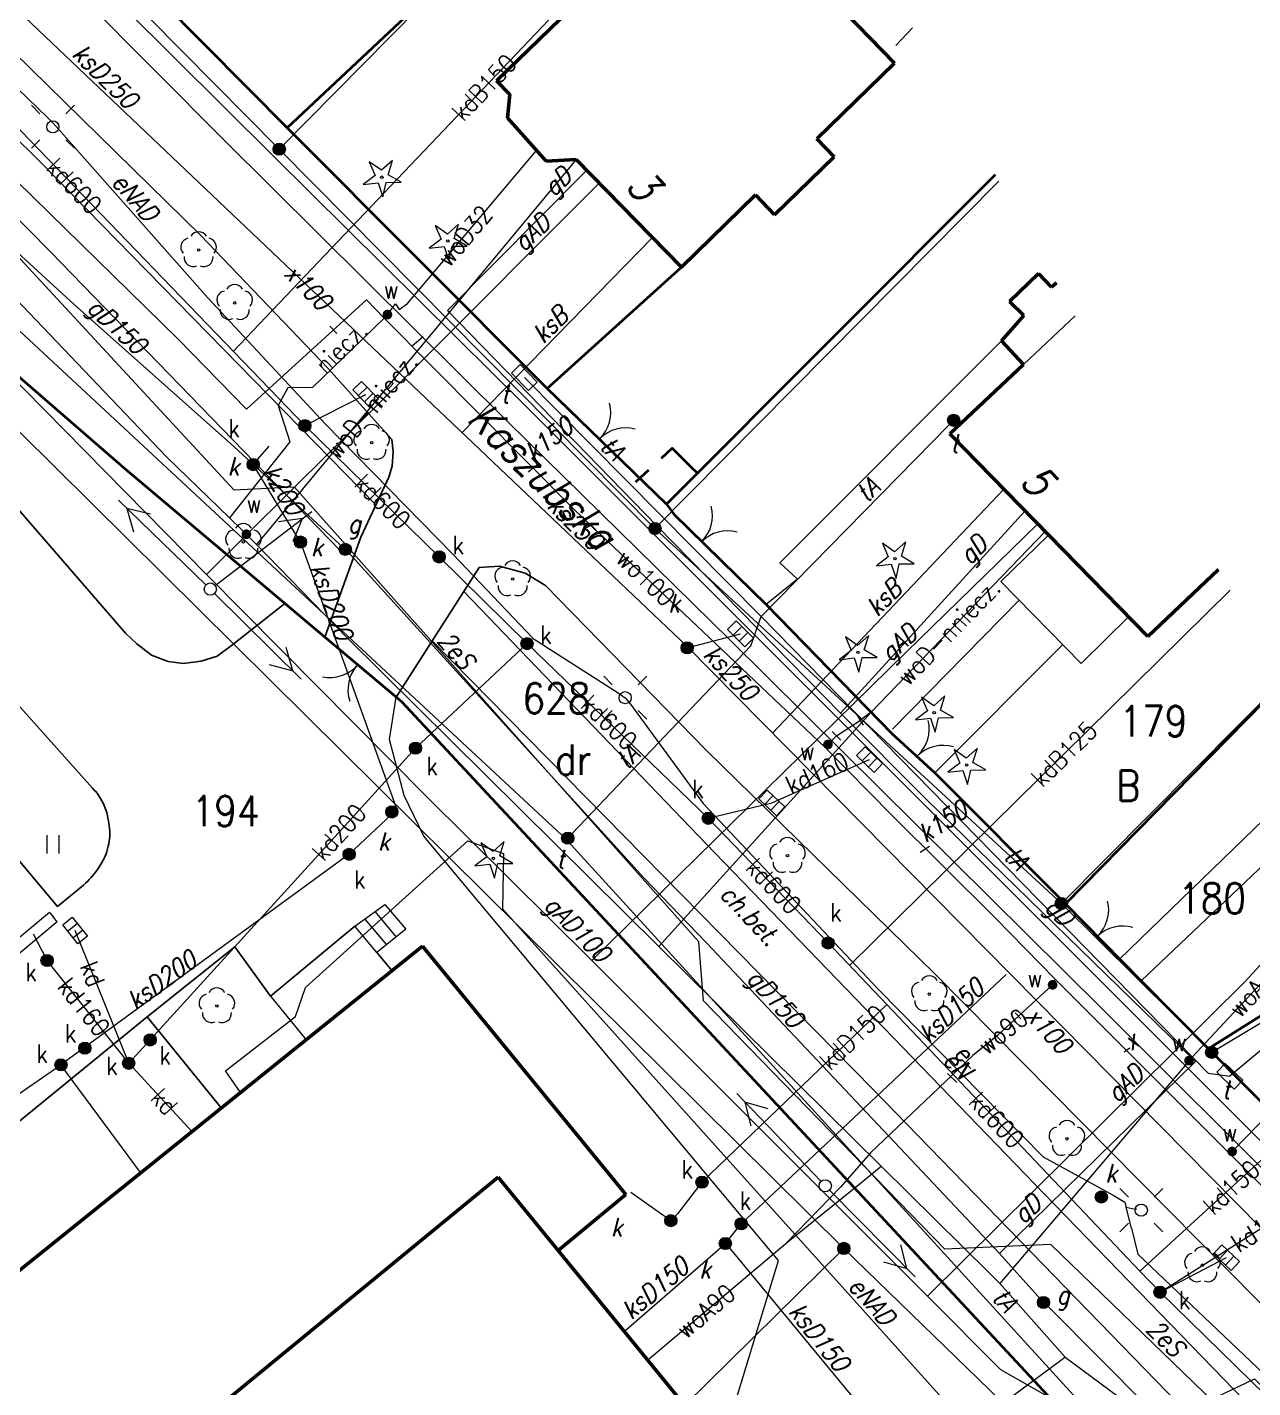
# Model space of a CAD drawing. Header units: metres. Extents: x 6548154 to 6548408, y 5572968 to 5573189.
# Drawn here: x 6548313 to 6548363.3, y 5573103.5 to 5573159.4 of the extents above; entities that cross this region are included whole.
import ezdxf
from ezdxf.enums import TextEntityAlignment as Align

# ---------------------------------------------------------------- set-up
doc = ezdxf.new("R2010")
doc.units = ezdxf.units.M
doc.header["$MEASUREMENT"] = 0
for name, color, linetype, lineweight in [('346-Wiata  taras odkryty na podporach - obrys', 7, 'Continuous', 15), ('505-Opis i rzędna włazu kwadratowego-SK', 7, 'Continuous', 15), ('905-Brama w ogrodzeniu', 7, 'Continuous', 15), ('EGBADR_O - Numer porządkowy', 7, 'Continuous', 15), ('EGBB01 - Budynek', 7, 'Continuous', 15), ('EGBC - Część budynku wyodrębniona ze względu na liczbę kondygnacji naziemnych', 7, 'Continuous', 15), ('EGBD - Działka ewidencyjna', 7, 'Continuous', 15), ('EGBD_O - Działka ewidencyjna', 7, 'Continuous', 15), ('EGBP04 - Punkt graniczny stabilizowany trwale dokładny', 7, 'Continuous', 15), ('EGBS - Schody', 7, 'Continuous', 15), ('EGBU_O - Użytek gruntowy', 7, 'Continuous', 15), ('KTCR - Chodnik', 7, 'Continuous', 15), ('KTJZ - Jezdnia', 7, 'Continuous', 15), ('KTKR - Krawężnik', 7, 'Continuous', 15), ('KTOK - Ogrodzenie trwałe', 7, 'Continuous', 15), ('KTUL01 - Nazwa ulicy', 7, 'Continuous', 15), ('OBOP01 - Drzewo iglaste', 7, 'Continuous', 15), ('OBOP02 - Drzewo liściaste', 7, 'Continuous', 15), ('PTTU - Trawnik', 7, 'Continuous', 15), ('PTTU - Trawnik - pojedynczy', 7, 'Continuous', 15), ('SUPE - Przewód elektroenergetyczny', 7, 'Continuous', 15), ('SUPE_O - Przewód elektroenergetyczny - opis', 7, 'Continuous', 15), ('SUPE_O - Przewód elektroenergetyczny niskiego napięcia', 7, 'Continuous', 15), ('SUPG - Przewód gazowy', 7, 'Continuous', 15), ('SUPG_O - Przewód gazowy - opis', 7, 'Continuous', 15), ('SUPK - Przewód kanalizacyjny', 7, 'Continuous', 15), ('SUPK_O - Przewód kanalizacyjny - opis', 7, 'Continuous', 15), ('SUPT - Przewód telekomunikacyjny', 7, 'Continuous', 15), ('SUPT_O - Przewód telekomunikacyjny - opis', 7, 'Continuous', 15), ('SUPW - Przewód wodociągowy', 7, 'Continuous', 15), ('SUPW_O - Przewód wodociągowy - opis', 7, 'Continuous', 15), ('SUPZ - Przewód niezidentyfikowany', 7, 'Continuous', 15), ('SUSM01 - Latarnia', 7, 'Continuous', 15), ('SUSM04_E - Słup', 7, 'Continuous', 15), ('SUUS05 - Kratka ściekowa', 7, 'Continuous', 15), ('SUUS06 - Odwodnienie liniowe', 7, 'Continuous', 15), ('SUUS17 - Szafa telekomunikacyjna', 7, 'Continuous', 15), ('SUUS22_G - Właz - opis', 7, 'Continuous', 15), ('SUUS22_G - Właz okrągły', 7, 'Continuous', 15), ('SUUS22_K - Właz - opis', 7, 'Continuous', 15), ('SUUS22_K - Właz okrągły', 7, 'Continuous', 15), ('SUUS22_T - Właz - opis', 7, 'Continuous', 15), ('SUUS22_T - Właz okrągły', 7, 'Continuous', 15), ('SUUS25_W - Zasuwa lub zawór', 7, 'Continuous', 15), ('SUUS25_W - Zasuwa lub zawór - opis', 7, 'Continuous', 15), ('SUXW - Punkt zmiany cech lub źródła danych o położeniu przewodu', 7, 'Continuous', 15)]:
    doc.layers.add(name, color=color, linetype=linetype, lineweight=lineweight)
doc.styles.get("Standard").update_dxf_attribs({"font": 'txt.shx', "width": 0.75})

# ---------------------------------------------------------------- blocks, each defined once
blk = doc.blocks.new('905')
at = {"color": 0, "linetype": 'Continuous', "lineweight": 15}
for centre, start, end in [((-1.5, 0), 0, 60), ((1.5, 0), 120, 180)]:
    blk.add_arc(centre, 1.5, start, end, dxfattribs=at)
blk = doc.blocks.new('EGBP04_02')
at = {"layer": 'EGBP04 - Punkt graniczny stabilizowany trwale dokładny', "linetype": 'Continuous', "lineweight": 18}
h = blk.add_hatch(color=7, dxfattribs=at)
edge = h.paths.add_edge_path()
edge.add_arc((0, 0), 0.5, 0, 360)
at = {"layer": 'EGBP04 - Punkt graniczny stabilizowany trwale dokładny', "color": 96, "linetype": 'Continuous', "lineweight": 18}
blk.add_circle((0, 0), 0.5, dxfattribs=at)
blk = doc.blocks.new('PTTU04j')
at = {"layer": 'PTTU - Trawnik - pojedynczy', "color": 7, "linetype": 'Continuous', "lineweight": 18}
for p, q in [((-0.5, 0.75), (-0.5, -0.75)), ((0.5, 0.75), (0.5, -0.75))]:
    blk.add_line(p, q, dxfattribs=at)
blk = doc.blocks.new('OBOP02_01')
at = {"layer": 'OBOP02 - Drzewo liściaste', "color": 96, "linetype": 'Continuous', "lineweight": 18}
blk.add_circle((0, 0), 0.1, dxfattribs=at)
for centre, start, end in [((0, 0.75), 30.14713, 149.85287), ((-0.713292, 0.231763), 102.14713, 221.85287), ((0.713292, 0.231763), 318.14713, 77.85287), ((-0.440839, -0.606763), 174.14713, 293.85287), ((0.440839, -0.606763), 246.14713, 5.85287)]:
    blk.add_arc(centre, 0.75, start, end, dxfattribs=at)
blk = doc.blocks.new('SUSM01')
at = {"layer": 'SUSM01 - Latarnia', "color": 7, "linetype": 'Continuous', "lineweight": 18}
for p, q in [((-1.767767, 1.767767), (-1.06066, 1.06066)), ((1.06066, 1.06066), (1.767767, 1.767767)), ((-1.767767, -1.767767), (-1.06066, -1.06066)), ((1.06066, -1.06066), (1.767767, -1.767767))]:
    blk.add_line(p, q, dxfattribs=at)
blk.add_circle((0, 0), 0.5, dxfattribs=at)
blk = doc.blocks.new('SUSM04_E')
at = {"layer": 'SUSM04_E - Słup', "color": 7, "linetype": 'Continuous', "lineweight": 18}
blk.add_circle((0, 0), 0.5, dxfattribs=at)
blk = doc.blocks.new('OBOP01_01')
at = {"layer": 'OBOP01 - Drzewo iglaste', "color": 96, "linetype": 'Continuous', "lineweight": 18, "flags": 128}
blk.add_lwpolyline([(0.884136, 1.380501), (-0.030797, 0.563971), (-1.031722, 1.272469), (-0.550182, 0.144665), (-1.525693, -0.598437), (-0.307362, -0.458824), (0.088436, -1.619499), (0.354882, -0.422491), (1.581168, -0.415753), (0.525277, 0.207879), (0.884136, 1.380501)], close=True, dxfattribs=at)
at = {"layer": 'OBOP01 - Drzewo iglaste', "color": 96, "linetype": 'Continuous', "lineweight": 18}
blk.add_circle((0, 0), 0.1, dxfattribs=at)
blk = doc.blocks.new('SUUS05')
at = {"layer": 'SUUS05 - Kratka ściekowa', "color": 7, "linetype": 'Continuous', "lineweight": 18, "flags": 128}
blk.add_lwpolyline([(1, 0.5), (1, -0.5), (-1, -0.5), (-1, 0.5), (1, 0.5)], close=True, dxfattribs=at)
for points in [[(-0.35, 0.5), (-0.35, -0.5)], [(0.35, 0.5), (0.35, -0.5)]]:
    blk.add_lwpolyline(points, dxfattribs=at)
blk = doc.blocks.new('SUPE04')
at = {"layer": 'SUPE_O - Przewód elektroenergetyczny niskiego napięcia', "color": 1, "linetype": 'Continuous', "lineweight": 18}
for p, q in [((0.5, 0), (10.5, 0)), ((9.532051, 0), (7.8, 1)), ((7.8, -1), (9.532051, 0))]:
    blk.add_line(p, q, dxfattribs=at)
blk = doc.blocks.new('SUUS22_01')
at = {"layer": 'SUUS22_K - Właz okrągły', "linetype": 'Continuous', "lineweight": 18}
h = blk.add_hatch(color=7, dxfattribs=at)
edge = h.paths.add_edge_path()
edge.add_arc((0, 0), 0.5, 0, 360)
at = {"layer": 'SUUS22_K - Właz okrągły', "color": 7, "linetype": 'Continuous', "lineweight": 18}
blk.add_circle((0, 0), 0.5, dxfattribs=at)
blk = doc.blocks.new('SUUS25')
at = {"layer": 'SUUS25_W - Zasuwa lub zawór', "linetype": 'Continuous', "lineweight": 15}
h = blk.add_hatch(color=7, dxfattribs=at)
edge = h.paths.add_edge_path()
edge.add_arc((0, 0), 0.4, 0, 360)
blk = doc.blocks.new('SUXX_01_2')
at = {"layer": 'SUXW - Punkt zmiany cech lub źródła danych o położeniu przewodu', "color": 7, "linetype": 'Continuous', "lineweight": 18}
blk.add_line((0, -0.5), (0, 0.5), dxfattribs=at)
blk = doc.blocks.new('SUUS22_01_2')
at = {"layer": 'SUUS22_T - Właz okrągły', "linetype": 'Continuous', "lineweight": 18}
h = blk.add_hatch(color=7, dxfattribs=at)
edge = h.paths.add_edge_path()
edge.add_arc((0, 0), 0.5, 0, 360)
at = {"layer": 'SUUS22_T - Właz okrągły', "color": 7, "linetype": 'Continuous', "lineweight": 18}
blk.add_circle((0, 0), 0.5, dxfattribs=at)
blk = doc.blocks.new('SUUS17_01')
at = {"layer": 'SUUS17 - Szafa telekomunikacyjna', "color": 7, "linetype": 'Continuous', "lineweight": 18}
for p, q in [((1, 0.5), (-1, 0.5)), ((-1, 0.5), (-1, -0.5)), ((1, -0.5), (1, 0.5)), ((-1, -0.5), (1, -0.5))]:
    blk.add_line(p, q, dxfattribs=at)
blk = doc.blocks.new('SUUS22_01_3')
at = {"layer": 'SUUS22_G - Właz okrągły', "linetype": 'Continuous', "lineweight": 18}
h = blk.add_hatch(color=7, dxfattribs=at)
edge = h.paths.add_edge_path()
edge.add_arc((0, 0), 0.5, 0, 360)
at = {"layer": 'SUUS22_G - Właz okrągły', "color": 7, "linetype": 'Continuous', "lineweight": 18}
blk.add_circle((0, 0), 0.5, dxfattribs=at)

msp = doc.modelspace()

# ---------------------------------------------------------------- linework, layer by layer
at = {"layer": '346-Wiata  taras odkryty na podporach - obrys', "color": 7, "linetype": 'Continuous', "lineweight": 18, "flags": 128}
msp.add_lwpolyline([(6548352.93, 5573136.62), (6548354.9, 5573138.54), (6548358.17, 5573135.17), (6548356.22, 5573133.26), (6548352.93, 5573136.62)], close=True, dxfattribs=at)
at = {"layer": 'EGBB01 - Budynek', "color": 7, "linetype": 'Continuous', "lineweight": 50, "flags": 128}
for points in [[(6548332.23, 5573157.18), (6548341, 5573165.69)], [(6548341, 5573165.69), (6548348.56, 5573157.9)], [(6548348.56, 5573157.9), (6548345.37, 5573154.8)], [(6548332.78, 5573156.61), (6548332.23, 5573157.18)], [(6548332.68, 5573155.66), (6548332.78, 5573156.61)], [(6548334.26, 5573153.88), (6548332.68, 5573155.66)], [(6548345.37, 5573154.8), (6548346.09, 5573154.06)], [(6548335.49, 5573153.95), (6548334.26, 5573153.88)], [(6548339.82, 5573149.53), (6548335.49, 5573153.95)], [(6548346.09, 5573154.06), (6548343.64, 5573151.68)], [(6548342.86, 5573152.49), (6548339.82, 5573149.53)], [(6548343.64, 5573151.68), (6548342.86, 5573152.49)], [(6548353.28, 5573148.11), (6548354.47, 5573149.26)], [(6548354.47, 5573149.26), (6548355.01, 5573148.71)], [(6548355.01, 5573148.71), (6548355.205, 5573148.885)], [(6548353.87, 5573147.54), (6548353.28, 5573148.11)], [(6548352.95, 5573146.5), (6548353.87, 5573147.54)], [(6548353.86, 5573145.53), (6548352.95, 5573146.5)], [(6548350.83, 5573142.68), (6548353.86, 5573145.53)], [(6548358.96, 5573134.36), (6548350.83, 5573142.68)], [(6548361.859, 5573137.108), (6548358.96, 5573134.36)], [(6548291.46, 5573091.3), (6548329.19, 5573121.65)], [(6548329.19, 5573121.65), (6548337.53, 5573111.45)], [(6548332.3, 5573112.17), (6548318.61, 5573100.93)], [(6548332.3, 5573112.17), (6548318.61, 5573100.93)], [(6548334.76, 5573109.15), (6548332.3, 5573112.17)], [(6548334.76, 5573109.15), (6548332.3, 5573112.17)], [(6548337.53, 5573111.45), (6548334.76, 5573109.15)], [(6548361.71, 5573076.15), (6548334.76, 5573109.15)]]:
    msp.add_lwpolyline(points, dxfattribs=at)
at = {"layer": 'EGBC - Część budynku wyodrębniona ze względu na liczbę kondygnacji naziemnych', "color": 7, "linetype": 'Continuous', "lineweight": 18, "flags": 128}
msp.add_lwpolyline([(6548353.86, 5573145.53), (6548355.973, 5573147.527)], dxfattribs=at)
at = {"layer": 'EGBD - Działka ewidencyjna', "color": 96, "linetype": 'Continuous', "lineweight": 18, "flags": 128}
for points in [[(6548341.62, 5573172.93), (6548323.31, 5573154.37)], [(6548307.34, 5573170.51), (6548323.31, 5573154.37)], [(6548299.39, 5573155.89), (6548346.48, 5573109.24)], [(6548323.31, 5573154.37), (6548338.73, 5573138.8)], [(6548352.849, 5573153.057), (6548338.73, 5573138.8)], [(6548338.73, 5573138.8), (6548355.41, 5573123.4)], [(6548364.456, 5573132.512), (6548355.41, 5573123.4)], [(6548355.41, 5573123.4), (6548361.58, 5573117.29)], [(6548370.156, 5573122.424), (6548361.58, 5573117.29)], [(6548361.58, 5573117.29), (6548365.22, 5573113.71)], [(6548346.48, 5573109.24), (6548304.49, 5573067.86)], [(6548346.48, 5573109.24), (6548375.06, 5573081.49)]]:
    msp.add_lwpolyline(points, dxfattribs=at)
at = {"layer": 'EGBS - Schody', "color": 7, "linetype": 'Continuous', "lineweight": 18}
for p, q in [((6548326.41, 5573122.47), (6548327.64, 5573123.36)), ((6548327.24, 5573123.06), (6548328.11, 5573122.02)), ((6548327.64, 5573123.36), (6548328.5, 5573122.35)), ((6548326.41, 5573122.47), (6548322.95, 5573119.6)), ((6548327.32, 5573121.39), (6548326.41, 5573122.47)), ((6548327.95, 5573120.64), (6548326.41, 5573122.47)), ((6548326.82, 5573122.76), (6548327.71, 5573121.71)), ((6548328.5, 5573122.35), (6548327.32, 5573121.39)), ((6548324.41, 5573117.8), (6548327.95, 5573120.64)), ((6548322.95, 5573119.6), (6548324.41, 5573117.8))]:
    msp.add_line(p, q, dxfattribs=at)
at = {"layer": 'KTCR - Chodnik', "color": 7, "linetype": 'Continuous', "lineweight": 18, "flags": 128}
for points in [[(6548291.863, 5573174.152), (6548292.04, 5573174.03), (6548295.34, 5573171.72), (6548298.56, 5573168.9), (6548305.98, 5573161.28), (6548313.51, 5573153.84), (6548327.28, 5573139.77)], [(6548325.81, 5573137.89), (6548313.93, 5573150.14), (6548296.17, 5573168.16), (6548294.85, 5573169.36), (6548292.89, 5573170.86), (6548289.521, 5573173.309)], [(6548349.295, 5573159.346), (6548348.61, 5573158.63)], [(6548355.205, 5573148.885), (6548355.01, 5573148.71), (6548354.47, 5573149.26), (6548353.28, 5573148.11), (6548353.87, 5573147.54), (6548352.95, 5573146.5), (6548343.85, 5573137.39), (6548344.58, 5573136.71), (6548343.3, 5573135.68), (6548339.51, 5573139.38), (6548339.21, 5573139.8), (6548352.698, 5573153.322)], [(6548330.89, 5573136.21), (6548341.18, 5573125.49), (6548354.31, 5573111.89), (6548365.5, 5573100.34), (6548377.37, 5573087.28)], [(6548348.48, 5573130.56), (6548353.68, 5573135.85)], [(6548380.57, 5573082.07), (6548371.84, 5573090.9), (6548347.68, 5573115.77), (6548329.58, 5573134.18)], [(6548350.22, 5573128.76), (6548355.47, 5573134.03)], [(6548357.8, 5573121.12), (6548366.266, 5573129.308)], [(6548366.961, 5573128.079), (6548358.68, 5573120.22)]]:
    msp.add_lwpolyline(points, dxfattribs=at)
at = {"layer": 'KTJZ - Jezdnia', "color": 7, "linetype": 'Continuous', "lineweight": 18, "flags": 128}
for points in [[(6548341.89, 5573102.45), (6548343.8, 5573108.74), (6548329.25, 5573126.17), (6548328.44, 5573127.83), (6548327.83, 5573130.14), (6548328.11, 5573131.87), (6548323.54, 5573135.72), (6548321.41, 5573134.04), (6548320.76, 5573133.56), (6548320.11, 5573133.35), (6548319.37, 5573133.26), (6548318.75, 5573133.33), (6548318.07, 5573133.6), (6548317.47, 5573134.06), (6548317, 5573134.5), (6548301.18, 5573152.76), (6548293.07, 5573146.09), (6548277.32, 5573133.2)], [(6548282.16, 5573089.56), (6548317.89, 5573118.75), (6548321.49, 5573121.62), (6548322.95, 5573119.6), (6548326.41, 5573122.47), (6548327.64, 5573123.36), (6548328.5, 5573122.35), (6548327.32, 5573121.39), (6548327.95, 5573120.64), (6548329.19, 5573121.65), (6548337.53, 5573111.45), (6548334.76, 5573109.15), (6548341.19, 5573101.34)]]:
    msp.add_lwpolyline(points, dxfattribs=at)
at = {"layer": 'KTKR - Krawężnik', "color": 7, "linetype": 'Continuous', "lineweight": 25, "flags": 128}
for points in [[(6548299.504, 5573176.904), (6548303.59, 5573173.33), (6548308.05, 5573168.97), (6548312.88, 5573164.22), (6548323.09, 5573154.07)], [(6548294.163, 5573174.981), (6548296.28, 5573173.38), (6548299.74, 5573170.5), (6548304.55, 5573166.16), (6548308.61, 5573162.12), (6548312.42, 5573158.36), (6548320.08, 5573150.84), (6548325.32, 5573145.36), (6548327.93, 5573142.45), (6548327.98, 5573141.95), (6548327.94, 5573141.35), (6548327.81, 5573140.9), (6548326.66, 5573138.44)], [(6548366.77, 5573110.47), (6548354.66, 5573122.58), (6548333.56, 5573143.7), (6548323.09, 5573154.07)], [(6548323.54, 5573135.72), (6548321.41, 5573134.04), (6548320.76, 5573133.56), (6548320.11, 5573133.35), (6548319.37, 5573133.26), (6548318.75, 5573133.33), (6548318.07, 5573133.6), (6548317.47, 5573134.06), (6548317, 5573134.5), (6548301.18, 5573152.76), (6548293.07, 5573146.09), (6548277.32, 5573133.2)], [(6548326.66, 5573138.44), (6548325.18, 5573134.33)], [(6548328.11, 5573131.87), (6548331.51, 5573137.19), (6548332.35, 5573137.25), (6548333.4, 5573136.96), (6548334.24, 5573136.46), (6548340.84, 5573129.68), (6548350.22, 5573120.51), (6548365.84, 5573104.71), (6548380.11, 5573090.03), (6548382.52, 5573087.64), (6548385.16, 5573085.1), (6548396.69, 5573073.43), (6548398.93, 5573071.18), (6548399.407, 5573070.653)], [(6548311.2, 5573133.11), (6548315.65, 5573128.14), (6548315.65, 5573128.14), (6548315.72, 5573128.06), (6548315.79, 5573127.98), (6548315.86, 5573127.89), (6548315.92, 5573127.8), (6548315.98, 5573127.71), (6548316.03, 5573127.62), (6548316.08, 5573127.52), (6548316.13, 5573127.42), (6548316.17, 5573127.32), (6548316.2, 5573127.22), (6548316.23, 5573127.12), (6548316.26, 5573127.01), (6548316.28, 5573126.91), (6548316.3, 5573126.8), (6548316.32, 5573126.7), (6548316.33, 5573126.59), (6548316.34, 5573126.48), (6548316.35, 5573126.38), (6548316.35, 5573126.27), (6548316.35, 5573126.17), (6548316.34, 5573126.06), (6548316.33, 5573125.95), (6548316.31, 5573125.85), (6548316.29, 5573125.75), (6548316.26, 5573125.64), (6548316.23, 5573125.54), (6548316.2, 5573125.44), (6548316.16, 5573125.34), (6548316.11, 5573125.24), (6548316.07, 5573125.15), (6548316.02, 5573125.06), (6548315.96, 5573124.97), (6548315.9, 5573124.88), (6548315.85, 5573124.79), (6548315.78, 5573124.7), (6548315.72, 5573124.62), (6548315.65, 5573124.54), (6548315.58, 5573124.46), (6548315.51, 5573124.38), (6548315.44, 5573124.3), (6548315.36, 5573124.23), (6548315.28, 5573124.16), (6548314.21, 5573123.28), (6548311.08, 5573127)], [(6548322.95, 5573119.6), (6548321.49, 5573121.62), (6548317.89, 5573118.75), (6548320.93, 5573115.01)], [(6548317.89, 5573118.75), (6548282.16, 5573089.56)]]:
    msp.add_lwpolyline(points, dxfattribs=at)
at = {"layer": 'KTOK - Ogrodzenie trwałe', "color": 7, "linetype": 'Continuous', "lineweight": 35, "flags": 128}
for points in [[(6548323.64, 5573155.24), (6548341.913, 5573172.411)], [(6548307.93, 5573170.85), (6548313.11, 5573165.76), (6548317.35, 5573161.57), (6548318.43, 5573160.49), (6548323.71, 5573155.17), (6548334.31, 5573144.54)], [(6548299.2, 5573156.41), (6548308.83, 5573148.31), (6548317.01, 5573141.22), (6548324.9, 5573134.58), (6548328.33, 5573131.69)], [(6548352.698, 5573153.322), (6548339.21, 5573139.8), (6548334.31, 5573144.54)], [(6548334.31, 5573144.54), (6548339.82, 5573149.53)], [(6548339, 5573141.68), (6548339.44, 5573142.09), (6548340.22, 5573141.32), (6548340.45, 5573141.09)], [(6548337.94, 5573140.71), (6548338.48, 5573141.21)], [(6548343.3, 5573135.68), (6548342.1, 5573136.84)], [(6548343.3, 5573135.68), (6548348.47, 5573130.37)], [(6548355.58, 5573123.39), (6548364.486, 5573132.459)], [(6548328.33, 5573131.69), (6548375.06, 5573081.49)], [(6548348.47, 5573130.37), (6548350.22, 5573128.76), (6548355.58, 5573123.39)], [(6548355.58, 5573123.39), (6548358.69, 5573120.23), (6548364.29, 5573114.56), (6548367.77, 5573111.5)], [(6548361.44, 5573117.43), (6548369.956, 5573122.778)]]:
    msp.add_lwpolyline(points, dxfattribs=at)
at = {"layer": 'PTTU - Trawnik', "color": 7, "linetype": 'Continuous', "lineweight": 18, "flags": 128}
msp.add_lwpolyline([(6548311.2, 5573133.11), (6548315.65, 5573128.14), (6548315.72, 5573128.06), (6548315.79, 5573127.98), (6548315.86, 5573127.89), (6548315.92, 5573127.8), (6548315.98, 5573127.71), (6548316.03, 5573127.62), (6548316.08, 5573127.52), (6548316.13, 5573127.42), (6548316.17, 5573127.32), (6548316.2, 5573127.22), (6548316.23, 5573127.12), (6548316.26, 5573127.01), (6548316.28, 5573126.91), (6548316.3, 5573126.8), (6548316.32, 5573126.7), (6548316.33, 5573126.59), (6548316.34, 5573126.48), (6548316.35, 5573126.38), (6548316.35, 5573126.27), (6548316.35, 5573126.17), (6548316.34, 5573126.06), (6548316.33, 5573125.95), (6548316.31, 5573125.85), (6548316.29, 5573125.75), (6548316.26, 5573125.64), (6548316.23, 5573125.54), (6548316.2, 5573125.44), (6548316.16, 5573125.34), (6548316.11, 5573125.24), (6548316.07, 5573125.15), (6548316.02, 5573125.06), (6548315.96, 5573124.97), (6548315.9, 5573124.88), (6548315.85, 5573124.79), (6548315.78, 5573124.7), (6548315.72, 5573124.62), (6548315.65, 5573124.54), (6548315.58, 5573124.46), (6548315.51, 5573124.38), (6548315.44, 5573124.3), (6548315.36, 5573124.23), (6548315.28, 5573124.16), (6548314.21, 5573123.28), (6548311.08, 5573127)], dxfattribs=at)
at = {"layer": 'SUPE - Przewód elektroenergetyczny', "color": 1, "linetype": 'Continuous', "lineweight": 18, "flags": 128}
for points in [[(6548292.388, 5573174.341), (6548293.96, 5573173.01), (6548298.15, 5573169.38), (6548304.62, 5573163.91), (6548306.98, 5573162.02), (6548307.74, 5573161.38), (6548308.56, 5573160.73), (6548313.78, 5573155.69), (6548314.03, 5573155.44), (6548314.26, 5573155.18), (6548320.38, 5573148.27), (6548325.2, 5573143.1), (6548330.45, 5573137.73), (6548333.73, 5573134.28), (6548337.22, 5573132.05), (6548337.51, 5573131.85), (6548337.72, 5573131.58), (6548340.71, 5573127.51), (6548347.9, 5573119.87), (6548354.66, 5573113), (6548357.54, 5573111.42)], [(6548404.835, 5573061.045), (6548394.55, 5573072.1), (6548379.22, 5573085.94), (6548354.98, 5573109.4), (6548350.63, 5573109.21), (6548340.72, 5573119.4), (6548340.53, 5573121.82), (6548323.93, 5573140.5), (6548321.46, 5573140.37), (6548296.65, 5573167.2), (6548288.198, 5573172.832)], [(6548321.72, 5573115.64), (6548321.1, 5573116.53), (6548323.97, 5573118.76), (6548324.39, 5573119.95), (6548331.05, 5573125.97), (6548332.51, 5573125.45), (6548332.47, 5573123.18), (6548346.42, 5573107.66), (6548353.87, 5573099.35), (6548363.34, 5573103.88), (6548370.68, 5573096.45), (6548376.63, 5573090.82), (6548376.75, 5573089.97), (6548381.6, 5573085.11), (6548387.03, 5573079.69), (6548389.04, 5573077.53), (6548389.53, 5573077.96), (6548389.87, 5573078.22), (6548394.91, 5573072.76), (6548398.85, 5573068.72), (6548399.29, 5573067.76), (6548403.744, 5573062.977)], [(6548351.32, 5573117), (6548351.7, 5573116.63)], [(6548351.12, 5573116.05), (6548350.74, 5573116.42)], [(6548357.54, 5573111.42), (6548358.02, 5573111.14), (6548358.07, 5573110.93)], [(6548358.07, 5573110.93), (6548358.44, 5573110.85), (6548358.51, 5573110.86)], [(6548358.29, 5573110.07), (6548358.07, 5573110.93)], [(6548358.29, 5573110.07), (6548358.55, 5573109.01), (6548363.73, 5573104.07), (6548377.43, 5573090.78), (6548380.03, 5573089.05), (6548380.32, 5573088.85), (6548380.61, 5573088.66), (6548381.21, 5573088.24), (6548384.82, 5573083.39), (6548391.99, 5573076.34), (6548401.47, 5573066.55), (6548401.821, 5573066.38)]]:
    msp.add_lwpolyline(points, dxfattribs=at)
at = {"layer": 'SUPE_O - Przewód elektroenergetyczny - opis', "color": 7, "linetype": 'Continuous', "lineweight": 35, "flags": 128}
for points in [[(6548339.21, 5573139.8), (6548339.51, 5573139.38)], [(6548342.1, 5573136.84), (6548339.51, 5573139.38)]]:
    msp.add_lwpolyline(points, dxfattribs=at)
at = {"layer": 'SUPG - Przewód gazowy', "color": 52, "linetype": 'Continuous', "lineweight": 18, "flags": 128}
for points in [[(6548286.395, 5573172.183), (6548291.07, 5573168.95), (6548296.26, 5573165), (6548296.48, 5573164.85), (6548296.65, 5573164.68), (6548307.39, 5573154.87), (6548314.89, 5573147.99), (6548321.44, 5573142.17), (6548325.77, 5573138.17), (6548326.02, 5573137.95), (6548326.27, 5573137.68), (6548338.27, 5573124.46), (6548340.84, 5573121.78), (6548352.87, 5573109.03), (6548354.45, 5573107.28), (6548354.66, 5573107.05), (6548354.94, 5573106.78), (6548362.97, 5573098.7)], [(6548283.595, 5573171.174), (6548284.29, 5573170.72), (6548290.97, 5573165.87), (6548294.48, 5573162.7), (6548301.37, 5573156.15), (6548308.67, 5573148.74), (6548320.32, 5573136.91), (6548329.36, 5573127.79), (6548336.14, 5573121.06), (6548349.91, 5573107.28), (6548352.91, 5573104.27), (6548363.07, 5573098.49)], [(6548335.92, 5573153.49), (6548330.21, 5573147.75)], [(6548320.32, 5573136.91), (6548328.81, 5573145.32), (6548336.44, 5573152.98)], [(6548352.87, 5573109.03), (6548360.91, 5573116.91), (6548349.88, 5573127.67), (6548346.35, 5573131.22), (6548338.81, 5573138.9), (6548330.21, 5573147.75)], [(6548353.93, 5573139.52), (6548346.35, 5573131.22)], [(6548336.14, 5573121.06), (6548349.03, 5573133.71), (6548354.45, 5573138.99)], [(6548362.94, 5573120.18), (6548368.189, 5573125.905)], [(6548349.91, 5573107.28), (6548362.94, 5573120.18)]]:
    msp.add_lwpolyline(points, dxfattribs=at)
at = {"layer": 'SUPK - Przewód kanalizacyjny', "color": 36, "linetype": 'Continuous', "lineweight": 18, "flags": 128}
for points in [[(6548296.131, 5573175.689), (6548340.04, 5573133.96), (6548382.04, 5573091.39), (6548397.256, 5573074.46)], [(6548321.42, 5573146.07), (6548340.84, 5573166.49), (6548341, 5573165.69)], [(6548307.04, 5573161.29), (6548308.33, 5573159.66), (6548324.36, 5573143.02), (6548329.87, 5573137.63), (6548333.48, 5573134.07), (6548340.92, 5573126.9), (6548345.84, 5573121.78), (6548348.25, 5573119.25), (6548358.63, 5573108.31), (6548359.46, 5573107.44), (6548378.64, 5573088.68), (6548389.08, 5573078.48), (6548393.33, 5573074.09), (6548403.07, 5573064)], [(6548338.63, 5573150.75), (6548330.81, 5573142.73)], [(6548324.36, 5573143.02), (6548326.86, 5573144.3)], [(6548324.18, 5573138.24), (6548322.24, 5573141.42), (6548322.89, 5573142.18)], [(6548333.52, 5573141.12), (6548333.94, 5573141.45)], [(6548343.55, 5573130.39), (6548353.05, 5573140.41)], [(6548324.18, 5573138.24), (6548328.14, 5573127.26), (6548326.18, 5573125.42), (6548314.35, 5573116.78)], [(6548362.336, 5573136.264), (6548346.72, 5573120.85)], [(6548340.05, 5573133.9), (6548342.24, 5573134.47)], [(6548317.13, 5573116.84), (6548318.01, 5573117.8), (6548328.9, 5573129.78), (6548333.48, 5573134.07)], [(6548343.53, 5573127.53), (6548347.54, 5573129.31)], [(6548340.92, 5573126.9), (6548343.53, 5573127.53)], [(6548349.62, 5573125.51), (6548350, 5573125.76)], [(6548317.13, 5573116.84), (6548313.78, 5573121.06), (6548313.22, 5573122.14)], [(6548317.13, 5573116.84), (6548314.93, 5573122.29)], [(6548337.47, 5573105.83), (6548341.32, 5573109.18), (6548341.62, 5573109.44), (6548342.27, 5573110.25), (6548353.15, 5573120.48)], [(6548371.485, 5573120.072), (6548358.63, 5573108.31)], [(6548348.25, 5573119.25), (6548340.66, 5573111.96), (6548339.66, 5573110.66), (6548339.38, 5573110.38)], [(6548319.73, 5573114.03), (6548317.13, 5573116.84)], [(6548301.26, 5573099.18), (6548297.02, 5573104.81), (6548314.35, 5573116.78)], [(6548317.62, 5573112.35), (6548314.35, 5573116.78)], [(6548339.38, 5573110.38), (6548339.05, 5573110.61), (6548337.74, 5573111.53)], [(6548359.46, 5573107.44), (6548365.5, 5573111.26)], [(6548341.62, 5573109.44), (6548341.89, 5573109.14), (6548357.63, 5573090.06), (6548357.89, 5573089.75), (6548357.6, 5573089.48), (6548356.27, 5573088.22), (6548355.98, 5573087.95)], [(6548359.46, 5573107.44), (6548362.19, 5573108.86)]]:
    msp.add_lwpolyline(points, dxfattribs=at)
at = {"layer": 'SUPT - Przewód telekomunikacyjny', "color": 30, "linetype": 'Continuous', "lineweight": 18, "flags": 128}
for points in [[(6548358.5, 5573100.38), (6548335.42, 5573125.67), (6548335.09, 5573126.04), (6548334.72, 5573126.39), (6548304.06, 5573154.89), (6548303.87, 5573155.06)], [(6548335.15, 5573126.08), (6548335.32, 5573126.26), (6548342.66, 5573133.98), (6548343.09, 5573135.19), (6548333.37, 5573144.99)], [(6548343.09, 5573135.19), (6548350.81, 5573143.05), (6548350.99, 5573143.24)], [(6548343.09, 5573135.19), (6548361.43, 5573116.43), (6548362.32, 5573116.31)], [(6548370, 5573122.7), (6548362.32, 5573116.31)]]:
    msp.add_lwpolyline(points, dxfattribs=at)
at = {"layer": 'SUPW - Przewód wodociągowy', "color": 5, "linetype": 'Continuous', "lineweight": 18, "flags": 128}
for points in [[(6548298.107, 5573176.401), (6548298.66, 5573175.99), (6548302.97, 5573172.61), (6548306.57, 5573169.29), (6548321.05, 5573154.74), (6548332.69, 5573143.18), (6548341.82, 5573134.21), (6548357.04, 5573119.12), (6548373.06, 5573103.12), (6548387.17, 5573088.89), (6548391.638, 5573084.403)], [(6548290.456, 5573173.645), (6548290.61, 5573173.51), (6548292.91, 5573171.53), (6548297.53, 5573167.47), (6548301.97, 5573163.42), (6548319.15, 5573146.59), (6548321.97, 5573143.7), (6548326.89, 5573148.19), (6548327.61, 5573147.43), (6548335.44, 5573139.55), (6548345.72, 5573129.8), (6548348.44, 5573127.04), (6548352.69, 5573122.81)], [(6548286.35, 5573171.31), (6548286.94, 5573170.83), (6548294.48, 5573164.66), (6548304.59, 5573155.6), (6548311.34, 5573149.43), (6548318.69, 5573141.73), (6548321.27, 5573139.23), (6548321.77, 5573138.74), (6548321.97, 5573138.55), (6548322.13, 5573138.39), (6548322.37, 5573138.14), (6548326.1, 5573134.31), (6548338.89, 5573121.64), (6548348.02, 5573112.62), (6548352.46, 5573108.22)], [(6548327.61, 5573147.43), (6548327.75, 5573147.58), (6548328.08, 5573148.02), (6548328.23, 5573147.79), (6548328.58, 5573148.03), (6548333.87, 5573154.32)], [(6548335.49, 5573153.95), (6548322.37, 5573138.14)], [(6548327.61, 5573147.43), (6548324.68, 5573144.58), (6548323.66, 5573144.57), (6548323.27, 5573143.85), (6548323.74, 5573142.36), (6548321.27, 5573139.23)], [(6548328.77, 5573146.3), (6548329.22, 5573146.68)], [(6548338.89, 5573121.64), (6548347.61, 5573131.26), (6548354.74, 5573138.68)], [(6548346.18, 5573130.28), (6548347.16, 5573130.93)], [(6548347.61, 5573131.26), (6548347.16, 5573130.93)], [(6548345.72, 5573129.8), (6548345.83, 5573129.93), (6548346.18, 5573130.28)], [(6548368.491, 5573125.372), (6548360.76, 5573117.08), (6548360.65, 5573116.95), (6548360.54, 5573116.82), (6548352.88, 5573107.8)], [(6548352.69, 5573122.81), (6548355.16, 5573120.29), (6548362.33, 5573113.12), (6548363.76, 5573111.69), (6548366.29, 5573109.22), (6548381.18, 5573094.1), (6548383.1, 5573092.11), (6548390.87, 5573084.39), (6548392.766, 5573082.406)], [(6548371.043, 5573120.854), (6548363.97, 5573114.8), (6548362.42, 5573113.22), (6548362.33, 5573113.12)], [(6548355.16, 5573120.29), (6548355.05, 5573120.06), (6548352.79, 5573117.98), (6548351.77, 5573117.16), (6548347.58, 5573113.17), (6548346.34, 5573111.75), (6548344.11, 5573109.45)], [(6548347.24, 5573111.97), (6548348.02, 5573112.62)], [(6548344.11, 5573109.45), (6548347.24, 5573111.97)], [(6548338.42, 5573104.65), (6548344.11, 5573109.45)], [(6548352.88, 5573107.8), (6548352.46, 5573108.22)], [(6548352.88, 5573107.8), (6548355.57, 5573104.77)], [(6548355.57, 5573104.77), (6548355.43, 5573104.67), (6548344.82, 5573096.82)], [(6548355.57, 5573104.77), (6548359.94, 5573101.53), (6548363, 5573099.26)]]:
    msp.add_lwpolyline(points, dxfattribs=at)
at = {"layer": 'SUPZ - Przewód niezidentyfikowany', "color": 7, "linetype": 'Continuous', "lineweight": 18, "flags": 128}
for points in [[(6548325.68, 5573146.8), (6548325.38, 5573147.1)], [(6548353.51, 5573118.91), (6548353.74, 5573118.66)], [(6548358.22, 5573117.46), (6548357.99, 5573117.3)]]:
    msp.add_lwpolyline(points, dxfattribs=at)
at = {"layer": 'SUUS06 - Odwodnienie liniowe', "color": 0, "linetype": 'Continuous', "lineweight": 18}
for q in [(6548280.87, 5573095.532), (6548314.04, 5573122.84)]:
    msp.add_line((6548313.88, 5573123.032), q, dxfattribs=at)
at = {"layer": 'SUUS06 - Odwodnienie liniowe', "color": 0, "lineweight": 18}
for q in [(6548281.19, 5573095.148), (6548314.04, 5573122.84)]:
    msp.add_line((6548314.2, 5573122.648), q, dxfattribs=at)

# ---------------------------------------------------------------- block references
at = {"layer": '905-Brama w ogrodzeniu', "color": 7, "linetype": 'Continuous', "lineweight": 35}
for p, rotation in [((6548336.47, 5573142.49), 314.834), ((6548340.65, 5573138.26), 314.888), ((6548326.51, 5573133.18), 138.145), ((6548349.52, 5573129.48), 313.416), ((6548356.89, 5573122.06), 313.712)]:
    msp.add_blockref('905', p, dxfattribs=dict(at, rotation=rotation))
at = {"layer": 'EGBP04 - Punkt graniczny stabilizowany trwale dokładny', "color": 96, "linetype": 'Continuous', "lineweight": 18, "xscale": 0.5, "yscale": 0.5, "zscale": 0.5}
for p in [(6548323.31, 5573154.37), (6548338.73, 5573138.8), (6548355.41, 5573123.4), (6548361.58, 5573117.29), (6548346.48, 5573109.24)]:
    msp.add_blockref('EGBP04_02', p, dxfattribs=at)
at = {"layer": 'OBOP01 - Drzewo iglaste', "color": 96, "linetype": 'Continuous', "lineweight": 18, "xscale": 0.5, "yscale": 0.5, "zscale": 0.5}
for p in [(6548327.52, 5573153.22), (6548330.23, 5573150.6), (6548348.58, 5573137.56), (6548347.06, 5573133.71), (6548350.19, 5573131.24), (6548351.52, 5573129.09), (6548332.1, 5573125.25)]:
    msp.add_blockref('OBOP01_01', p, dxfattribs=at)
at = {"layer": 'OBOP02 - Drzewo liściaste', "color": 96, "linetype": 'Continuous', "lineweight": 18, "xscale": 0.5, "yscale": 0.5, "zscale": 0.5}
for p in [(6548320, 5573150.23), (6548321.48, 5573148.06), (6548327.1, 5573142.32), (6548321.84, 5573138.25), (6548332.89, 5573136.72), (6548344.17, 5573125.36), (6548349.99, 5573119.68), (6548320.75, 5573119.19), (6548355.64, 5573113.74), (6548361.2, 5573108.55)]:
    msp.add_blockref('OBOP02_01', p, dxfattribs=at)
at = {"layer": 'PTTU - Trawnik - pojedynczy', "color": 7, "linetype": 'Continuous', "lineweight": 18, "xscale": 0.5, "yscale": 0.5, "zscale": 0.5}
msp.add_blockref('PTTU04j', (6548314.02, 5573125.83), dxfattribs=at)
at = {"layer": 'SUPE_O - Przewód elektroenergetyczny niskiego napięcia', "color": 1, "linetype": 'Continuous', "lineweight": 18, "xscale": 0.5, "yscale": 0.5, "zscale": 0.5}
for p, rotation in [((6548320.48, 5573136.31), 135.972), ((6548320.48, 5573136.31), 37.424), ((6548320.48, 5573136.31), 315.22), ((6548345.72, 5573111.81), 133.791), ((6548345.72, 5573111.81), 314.674)]:
    msp.add_blockref('SUPE04', p, dxfattribs=dict(at, rotation=rotation))
at = {"layer": 'SUSM01 - Latarnia', "color": 7, "linetype": 'Continuous', "lineweight": 18, "xscale": 0.5, "yscale": 0.5, "zscale": 0.5}
for p in [(6548314.02, 5573155.29), (6548337.51, 5573131.85), (6548358.69, 5573110.81)]:
    msp.add_blockref('SUSM01', p, dxfattribs=at)
at = {"layer": 'SUSM04_E - Słup', "color": 7, "linetype": 'Continuous', "lineweight": 18, "xscale": 0.5, "yscale": 0.5, "zscale": 0.5}
for p in [(6548314.02, 5573155.29), (6548320.48, 5573136.31), (6548337.51, 5573131.85), (6548345.72, 5573111.81), (6548358.69, 5573110.81)]:
    msp.add_blockref('SUSM04_E', p, dxfattribs=at)
at = {"layer": 'SUUS05 - Kratka ściekowa', "color": 7, "linetype": 'Continuous', "lineweight": 18, "xscale": 0.5, "yscale": 0.5, "zscale": 0.5}
for p, rotation in [((6548326.86, 5573144.3), 314.281), ((6548342.24, 5573134.47), 314.622), ((6548347.54, 5573129.31), 315.962), ((6548343.53, 5573127.53), 316.507), ((6548314.93, 5573122.29), 128.548), ((6548362.19, 5573108.86), 316.369)]:
    msp.add_blockref('SUUS05', p, dxfattribs=dict(at, rotation=rotation))
at = {"layer": 'SUUS17 - Szafa telekomunikacyjna', "color": 7, "linetype": 'Continuous', "lineweight": 18, "xscale": 0.5, "yscale": 0.5, "zscale": 0.5}
for p, rotation in [((6548333.37, 5573144.99), 313.988), ((6548362.32, 5573116.31), 316.132)]:
    msp.add_blockref('SUUS17_01', p, dxfattribs=dict(at, rotation=rotation))
at = {"layer": 'SUUS22_G - Właz okrągły', "color": 7, "linetype": 'Continuous', "lineweight": 18, "xscale": 0.5, "yscale": 0.5, "zscale": 0.5}
for p, rotation in [((6548326.02, 5573137.94), 311.525), ((6548354.68, 5573107.02), 314.144)]:
    msp.add_blockref('SUUS22_01_3', p, dxfattribs=dict(at, rotation=rotation))
at = {"layer": 'SUUS22_K - Właz okrągły', "color": 7, "linetype": 'Continuous', "lineweight": 18, "xscale": 0.5, "yscale": 0.5, "zscale": 0.5}
for p in [(6548324.36, 5573143.02), (6548322.24, 5573141.42), (6548324.18, 5573138.24), (6548329.87, 5573137.63), (6548333.48, 5573134.07), (6548328.9, 5573129.78), (6548327.93, 5573127.16), (6548340.92, 5573126.9), (6548326.18, 5573125.42), (6548345.84, 5573121.78), (6548313.78, 5573121.06), (6548318.01, 5573117.8), (6548315.33, 5573117.46), (6548314.35, 5573116.78), (6548317.13, 5573116.84), (6548340.66, 5573111.96), (6548357.05, 5573111.35), (6548339.38, 5573110.38), (6548342.27, 5573110.25), (6548341.62, 5573109.44), (6548359.46, 5573107.44)]:
    msp.add_blockref('SUUS22_01', p, dxfattribs=at)
at = {"layer": 'SUUS22_K - Właz okrągły', "color": 7, "linetype": 'Continuous', "lineweight": 18, "xscale": 0.5, "yscale": 0.5, "zscale": 0.5, "rotation": 223.766}
msp.add_blockref('SUUS22_01', (6548340.05, 5573133.9), dxfattribs=at)
at = {"layer": 'SUUS22_T - Właz okrągły', "color": 7, "linetype": 'Continuous', "lineweight": 18, "xscale": 0.5, "yscale": 0.5, "zscale": 0.5}
for p, rotation in [((6548350.99, 5573143.24), 44.785), ((6548335.15, 5573126.08), 318.75)]:
    msp.add_blockref('SUUS22_01_2', p, dxfattribs=dict(at, rotation=rotation))
at = {"layer": 'SUUS25_W - Zasuwa lub zawór', "color": 7, "linetype": 'Continuous', "lineweight": 15, "xscale": 0.5, "yscale": 0.5, "zscale": 0.5}
for p, rotation in [((6548327.75, 5573147.58), 131.569), ((6548321.96, 5573138.56), 315.166), ((6548345.83, 5573129.93), 135.382), ((6548355.05, 5573120.06), 130.543), ((6548360.65, 5573116.95), 46.259), ((6548362.42, 5573113.22), 314.218)]:
    msp.add_blockref('SUUS25', p, dxfattribs=dict(at, rotation=rotation))
at = {"layer": 'SUXW - Punkt zmiany cech lub źródła danych o położeniu przewodu', "color": 7, "linetype": 'Continuous', "lineweight": 18, "xscale": 0.5, "yscale": 0.5, "zscale": 0.5}
for p, rotation in [((6548347.16, 5573130.93), 32.735), ((6548346.18, 5573130.28), 44.193)]:
    msp.add_blockref('SUXX_01_2', p, dxfattribs=dict(at, rotation=rotation))

# ---------------------------------------------------------------- texts
at = {"layer": '505-Opis i rzędna włazu kwadratowego-SK', "color": 7, "linetype": 'Continuous', "lineweight": 18, "oblique": 15, "width": 0.87}
for s, rotation, p in [('x100', 315, (6548323.99, 5573149.75)), ('x100', 312.614, (6548354.44, 5573119.26)), ('x', 34.824, (6548357.83, 5573117.95))]:
    msp.add_text(s, height=0.75, rotation=rotation, dxfattribs=at).set_placement(p, align=Align.TOP_LEFT)
at = {"layer": 'EGBADR_O - Numer porządkowy', "color": 7, "linetype": 'Continuous', "lineweight": 25, "oblique": 15, "width": 0.87}
for s, rotation, p in [('3', 313.729, (6548337.8, 5573152.48)), ('5', 313.563, (6548353.98, 5573140.36))]:
    msp.add_text(s, height=1.25, rotation=rotation, dxfattribs=at).set_placement(p, align=Align.CENTER)
at = {"layer": 'EGBD_O - Działka ewidencyjna', "color": 96, "linetype": 'Continuous', "lineweight": 25, "width": 0.87}
for s, p in [('628', (6548333.29, 5573131.2)), ('179', (6548357.79, 5573130.26)), ('194', (6548319.71, 5573126.57))]:
    msp.add_text(s, height=1.25, dxfattribs=at).set_placement(p)
msp.add_text('180', height=1.25, dxfattribs=at).set_placement((6548362.99, 5573124.24), align=Align.TOP_RIGHT)
at = {"layer": 'EGBU_O - Użytek gruntowy', "color": 96, "linetype": 'Continuous', "lineweight": 18, "width": 0.87}
for s, p in [('dr', (6548334.63, 5573128.68)), ('B', (6548357.67, 5573127.61))]:
    msp.add_text(s, height=1.25, dxfattribs=at).set_placement(p)
at = {"layer": 'KTCR - Chodnik', "color": 7, "linetype": 'Continuous', "lineweight": 18, "oblique": 15, "width": 0.87}
msp.add_text('ch.bet.', height=0.75, rotation=313.441, dxfattribs=at).set_placement((6548341.89, 5573124.26), align=Align.TOP_LEFT)
at = {"layer": 'KTUL01 - Nazwa ulicy', "color": 7, "linetype": 'Continuous', "lineweight": 25, "oblique": 15, "width": 0.87}
msp.add_text('Kaszubska', height=1.25, rotation=315.034, dxfattribs=at).set_placement((6548330.96, 5573143.25))
at = {"layer": 'SUPE_O - Przewód elektroenergetyczny - opis', "color": 1, "linetype": 'Continuous', "lineweight": 18, "oblique": 15, "width": 0.87}
for s, rotation, p in [('eNAD', 310.83, (6548316.96, 5573153.49)), ('2eS', 310.895, (6548330.32, 5573134.66)), ('eN', 314.236, (6548351.04, 5573117.44)), ('e', 315, (6548351.48, 5573117.74)), ('eNAD', 311.179, (6548347.19, 5573108.16)), ('2eS', 315.192, (6548359.38, 5573106.4))]:
    msp.add_text(s, height=0.75, rotation=rotation, dxfattribs=at).set_placement(p, align=Align.TOP_LEFT)
at = {"layer": 'SUPG_O - Przewód gazowy - opis', "color": 52, "linetype": 'Continuous', "lineweight": 18, "oblique": 15, "width": 0.87}
for s, rotation, p in [('gD', 44.376, (6548334.05, 5573152.92)), ('gAD', 44.352, (6548332.82, 5573150.66)), ('gD150', 317.585, (6548315.87, 5573148.34)), ('gD', 46.885, (6548351.12, 5573137.78)), ('gAD', 43.694, (6548347.88, 5573133.82)), ('gAD100', 314.511, (6548334.66, 5573123.81)), ('gD', 314.974, (6548355.21, 5573123.73)), ('gD150', 312.585, (6548343, 5573120.8)), ('gAD', 43.953, (6548357.17, 5573115.73)), ('gD', 43.683, (6548353.33, 5573110.75))]:
    msp.add_text(s, height=0.75, rotation=rotation, dxfattribs=at).set_placement(p, align=Align.TOP_LEFT)
at = {"layer": 'SUPK_O - Przewód kanalizacyjny - opis', "color": 36, "linetype": 'Continuous', "lineweight": 18, "oblique": 15, "width": 0.87}
for s, rotation, p in [('ksD250', 315.716, (6548315.28, 5573158.76)), ('ksB', 45, (6548333.61, 5573146.89)), ('k150', 37.304, (6548333.28, 5573142.12)), ('k200', 300.7, (6548323.26, 5573141.51)), ('ks250', 315.716, (6548334.78, 5573140.22)), ('ksB', 45.814, (6548347.31, 5573135.67)), ('ks250', 313.194, (6548341.22, 5573134.1)), ('k150', 32.661, (6548349.42, 5573126.5)), ('ksD150', 43.047, (6548349.45, 5573118.18)), ('ksD150', 40.296, (6548337.26, 5573106.85)), ('ksD150', 308.808, (6548344.76, 5573107.1))]:
    msp.add_text(s, height=0.75, rotation=rotation, dxfattribs=at).set_placement(p, align=Align.TOP_LEFT)
at = {"layer": 'SUPK_O - Przewód kanalizacyjny - opis', "color": 36, "linetype": 'Continuous', "lineweight": 18, "width": 0.87}
for s, rotation, p in [('kdB150', 46.438, (6548330.59, 5573155.72)), ('kd600', 313.93, (6548313.96, 5573153.82)), ('kd600', 315.631, (6548326.59, 5573140.84)), ('kd600', 316.059, (6548335.88, 5573131.76)), ('kdB125', 44.626, (6548354.36, 5573128.39)), ('kd200', 47.729, (6548324.86, 5573125.33)), ('kd600', 313.859, (6548342.67, 5573125.08)), ('kd', 291.982, (6548315.46, 5573120.97)), ('kd160', 308.444, (6548314.46, 5573120.2)), ('kdD150', 43.847, (6548345.66, 5573116.77)), ('kd', 312.777, (6548318.25, 5573115.63)), ('kd600', 313.495, (6548351.828, 5573115.479)), ('kd150', 42.459, (6548361.4, 5573110.84)), ('kd150', 32.311, (6548362.49, 5573109.36))]:
    msp.add_text(s, height=0.75, rotation=rotation, dxfattribs=at).set_placement(p, align=Align.MIDDLE_LEFT)
at = {"layer": 'SUPK_O - Przewód kanalizacyjny - opis', "color": 36, "linetype": 'Continuous', "lineweight": 18, "oblique": 15, "width": 0.87}
for rotation, p in [(289.832, (6548324.56, 5573137.19)), (36.142, (6548317.4, 5573119.01))]:
    msp.add_text('ksD200', height=0.75, rotation=rotation, dxfattribs=at).set_placement(p)
at = {"layer": 'SUPK_O - Przewód kanalizacyjny - opis', "color": 36, "linetype": 'Continuous', "lineweight": 18, "width": 0.87}
msp.add_text('kd160', height=0.75, rotation=23.936, dxfattribs=at).set_placement((6548344.31, 5573127.87))
at = {"layer": 'SUPT_O - Przewód telekomunikacyjny - opis', "color": 30, "linetype": 'Continuous', "lineweight": 18, "oblique": 15, "width": 0.87}
for rotation, p in [(314.031, (6548336.96, 5573142.66)), (44.784, (6548346.89, 5573140.35)), (45.707, (6548337.04, 5573129.38)), (313.61, (6548353.54, 5573125.83)), (311.642, (6548353.08, 5573107.69))]:
    msp.add_text('tA', height=0.75, rotation=rotation, dxfattribs=at).set_placement(p, align=Align.TOP_LEFT)
at = {"layer": 'SUPW_O - Przewód wodociągowy - opis', "color": 5, "linetype": 'Continuous', "lineweight": 18, "width": 0.87}
for s, rotation, p in [('woD32', 49.936, (6548330, 5573149.72)), ('niecz.', 50.313, (6548327.16, 5573143.91)), ('woD-n', 50.313, (6548325.42, 5573141.82)), ('wo100', 316.516, (6548337.33, 5573137.75)), ('niecz.', 46.142, (6548350.96, 5573134.74)), ('woD-n', 46.14, (6548348.85, 5573132.55)), ('woA-n', 47.005, (6548362.47, 5573118.91)), ('wo90', 38.796, (6548352.12, 5573117.44)), ('woA90', 40.15, (6548339.75, 5573105.77))]:
    msp.add_text(s, height=0.75, rotation=rotation, dxfattribs=at).set_placement(p, align=Align.MIDDLE_LEFT)
msp.add_text('niecz.', height=0.75, rotation=44.207, dxfattribs=at).set_placement((6548325.21, 5573145.09))
at = {"layer": 'SUUS17 - Szafa telekomunikacyjna', "color": 7, "linetype": 'Continuous', "lineweight": 18, "oblique": 15, "width": 0.87}
for p in [(6548332.41, 5573144.7), (6548362, 5573116.14)]:
    msp.add_text('t', height=0.75, dxfattribs=at).set_placement(p, align=Align.TOP_LEFT)
at = {"layer": 'SUUS22_G - Właz - opis', "color": 7, "linetype": 'Continuous', "lineweight": 18, "oblique": 15, "width": 0.87}
for p in [(6548326.12, 5573139.37), (6548355.21, 5573107.71)]:
    msp.add_text('g', height=0.75, dxfattribs=at).set_placement(p, align=Align.TOP_LEFT)
at = {"layer": 'SUUS22_K - Właz - opis', "color": 7, "linetype": 'Continuous', "lineweight": 18, "width": 0.87}
for p in [(6548321.22, 5573142.54), (6548330.42, 5573137.74), (6548334.02, 5573134.06), (6548329.35, 5573128.67), (6548340.26, 5573127.73), (6548326.38, 5573124.01), (6548345.92, 5573122.66), (6548312.89, 5573120.21), (6548316.21, 5573116.36), (6548339.82, 5573112.11), (6548342.21, 5573110.83), (6548360.23, 5573106.74)]:
    msp.add_text('k', height=0.75, dxfattribs=at).set_placement(p)
at = {"layer": 'SUUS22_K - Właz - opis', "color": 7, "linetype": 'Continuous', "lineweight": 18, "oblique": 15, "width": 0.87}
for p in [(6548321.19, 5573141.72), (6548324.61, 5573138.41), (6548339.27, 5573136.1), (6548327.36, 5573126.32), (6548357.21, 5573112.7), (6548336.91, 5573110.48), (6548340.54, 5573108.76)]:
    msp.add_text('k', height=0.75, dxfattribs=at).set_placement(p, align=Align.TOP_LEFT)
at = {"layer": 'SUUS22_K - Właz - opis', "color": 7, "linetype": 'Continuous', "lineweight": 18, "width": 0.87}
for p in [(6548314.51, 5573118.07), (6548313.34, 5573117.23)]:
    msp.add_text('k', height=0.75, dxfattribs=at).set_placement(p, align=Align.MIDDLE_LEFT)
msp.add_text('k', height=0.75, dxfattribs=at).set_placement((6548318.39, 5573117.54), align=Align.TOP_LEFT)
at = {"layer": 'SUUS22_T - Właz - opis', "color": 7, "linetype": 'Continuous', "lineweight": 18, "oblique": 15, "width": 0.87}
for p in [(6548350.85, 5573142.67), (6548334.68, 5573125.6)]:
    msp.add_text('t', height=0.75, dxfattribs=at).set_placement(p, align=Align.TOP_LEFT)
at = {"layer": 'SUUS25_W - Zasuwa lub zawór - opis', "color": 7, "linetype": 'Continuous', "lineweight": 18, "width": 0.87}
for p in [(6548327.6, 5573148.23), (6548321.97, 5573139.44), (6548344.68, 5573129.29), (6548354.02, 5573119.96), (6548359.94, 5573117.34), (6548362.02, 5573113.63)]:
    msp.add_text('w', height=0.75, dxfattribs=at).set_placement(p)

doc.saveas('drawing.dxf')
